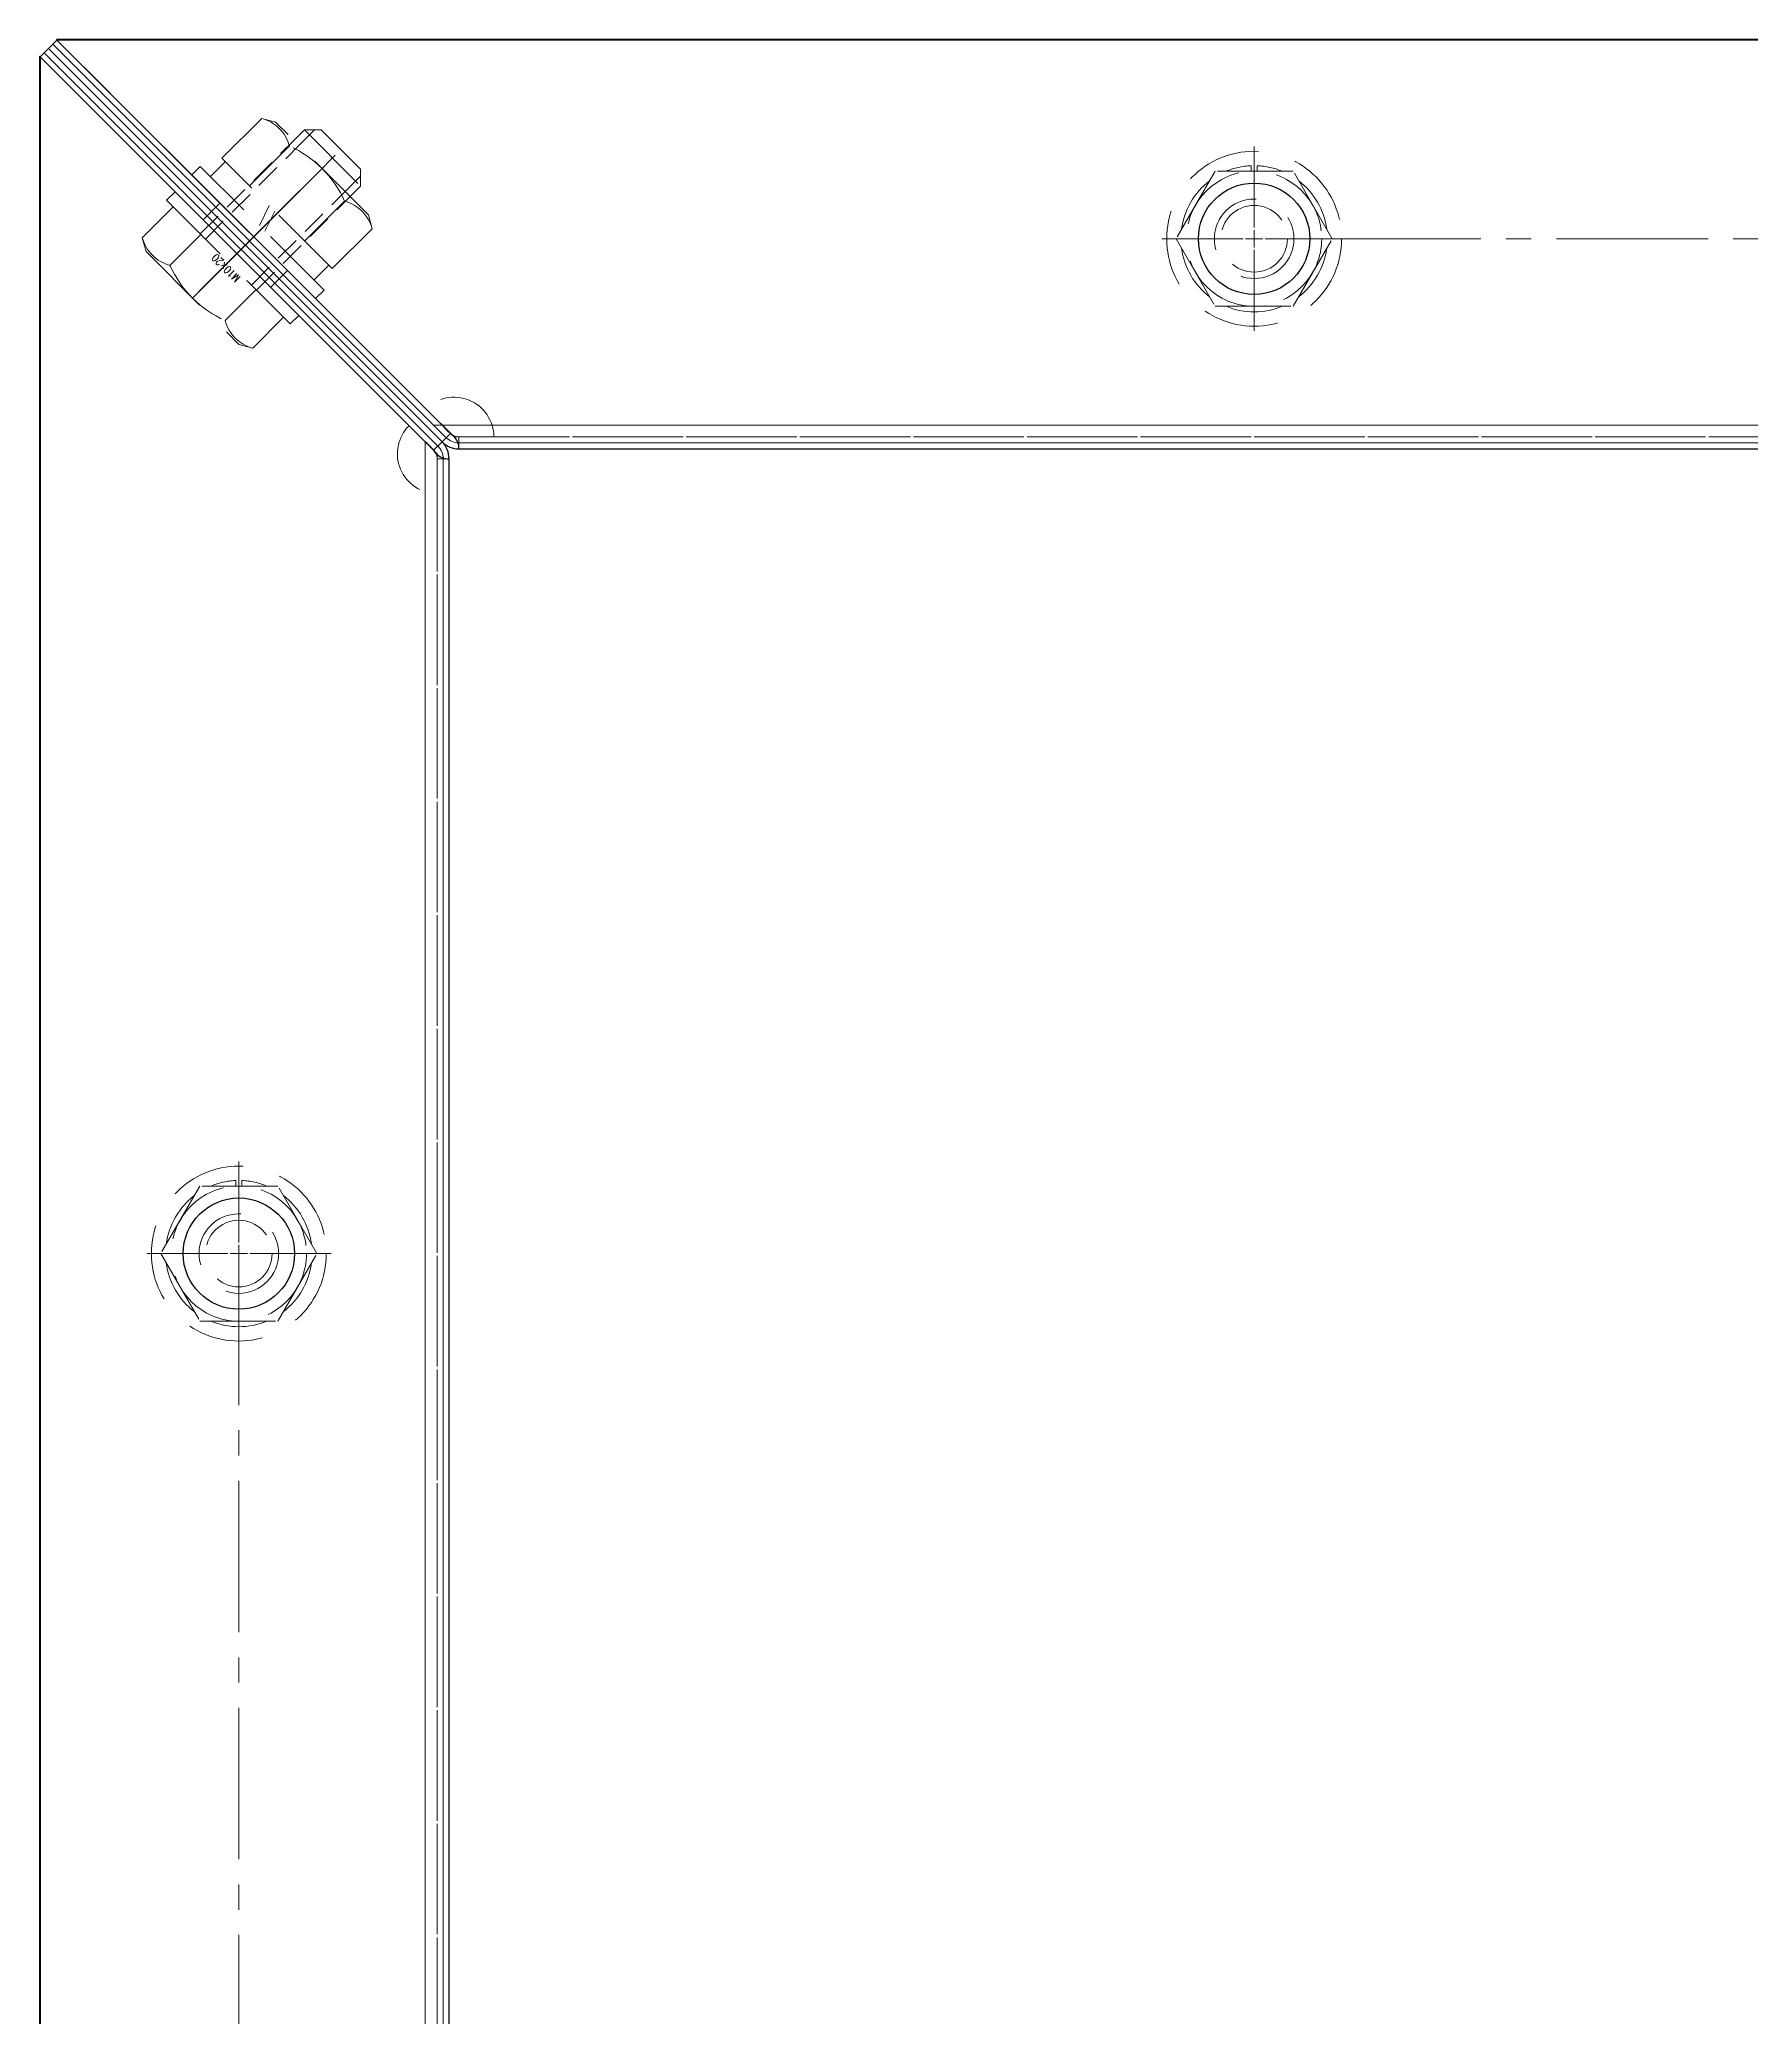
# Model space of a CAD drawing. Header units: millimetres. Extents: x 0 to 51411, y 0 to 16902.
# Drawn here: x 4636.5 to 4851.7, y 8246.2 to 8494.9 of the extents above; entities that cross this region are included whole.
import ezdxf

# ---------------------------------------------------------------- set-up
doc = ezdxf.new("R2010")
doc.units = ezdxf.units.MM
doc.linetypes.add('CENTER2', pattern=[28.575, 19.05, -3.175, 3.175, -3.175])
doc.linetypes.add('HIDDEN2', pattern=[4.7625, 3.175, -1.5875])
for name, color, linetype, lineweight in [('01_外形線', 7, 'Continuous', 25), ('03_かくれ線', 6, 'HIDDEN2', 13), ('04_中心線', 1, 'CENTER2', 9)]:
    doc.layers.add(name, color=color, linetype=linetype, lineweight=lineweight)
doc.layers.add('10_補助線', color=8, linetype='Continuous', lineweight=13, plot=False)
doc.styles.add('寸法用', font='simplex.shx', dxfattribs={"width": 0.8, "bigfont": '@extfont2.shx'})

# ---------------------------------------------------------------- blocks, each defined once
blk = doc.blocks.new('*U321')
at = {"layer": '04_中心線', "color": 0, "linetype": 'CENTER2', "transparency": 16777216}
for p, q in [((0, 1.4), (0, 10.5)), ((-10.5, 0), (-1.4, 0)), ((1.4, 0), (10.5, 0)), ((0, -10.5), (0, -1.4))]:
    blk.add_line(p, q, dxfattribs=at)
at = {"layer": '04_中心線', "color": 0, "linetype": 'Continuous', "transparency": 16777216}
for p, q in [((-0.7, 0), (0.7, 0)), ((0, -0.7), (0, 0.7))]:
    blk.add_line(p, q, dxfattribs=at)
blk = doc.blocks.new('*U326')
at = {"layer": '04_中心線', "color": 0, "linetype": 'CENTER2', "transparency": 16777216}
for p, q in [((0, 1.4), (0, 10.5)), ((-10.5, 0), (-1.4, 0)), ((1.4, 0), (10.5, 0)), ((0, -10.5), (0, -1.4))]:
    blk.add_line(p, q, dxfattribs=at)
at = {"layer": '04_中心線', "color": 0, "linetype": 'Continuous', "transparency": 16777216}
for p, q in [((-0.7, 0), (0.7, 0)), ((0, -0.7), (0, 0.7))]:
    blk.add_line(p, q, dxfattribs=at)
blk = doc.blocks.new('*U344')
at = {"layer": '04_中心線', "color": 0, "linetype": 'CENTER2', "transparency": 16777216}
for p, q in [((0, 2.2), (0, 11.59)), ((-11.59, 0), (-2.2, 0)), ((2.2, 0), (11.59, 0)), ((0, -11.59), (0, -2.2))]:
    blk.add_line(p, q, dxfattribs=at)
at = {"layer": '04_中心線', "color": 0, "linetype": 'Continuous', "transparency": 16777216}
for p, q in [((-1.1, 0), (1.1, 0)), ((0, -1.1), (0, 1.1))]:
    blk.add_line(p, q, dxfattribs=at)
blk = doc.blocks.new('*U345')
at = {"layer": '04_中心線', "color": 0, "linetype": 'CENTER2', "transparency": 16777216}
for p, q in [((0, 2.2), (0, 11.59)), ((-11.59, 0), (-2.2, 0)), ((2.2, 0), (11.59, 0)), ((0, -11.59), (0, -2.2))]:
    blk.add_line(p, q, dxfattribs=at)
at = {"layer": '04_中心線', "color": 0, "linetype": 'Continuous', "transparency": 16777216}
for p, q in [((-1.1, 0), (1.1, 0)), ((0, -1.1), (0, 1.1))]:
    blk.add_line(p, q, dxfattribs=at)

msp = doc.modelspace()

# ---------------------------------------------------------------- linework, layer by layer
at = {"layer": '01_外形線'}
for p, q in [((4637.665, 8493.808), (4636.604, 8492.747)), ((4637.665, 8493.808), (4638.725, 8494.868)), ((4637.665, 8493.808), (4687.162, 8444.31)), ((4637.665, 8493.808), (4687.162, 8444.31)), ((4638.725, 8494.868), (4687.162, 8446.432)), ((5539.841, 8494.868), (4638.725, 8494.868)), ((4638.725, 8494.868), (4687.162, 8446.432)), ((4636.604, 8492.747), (4685.041, 8444.31)), ((4636.604, 8492.747), (4636.604, 7591.631)), ((4685.041, 8444.31), (4636.604, 8492.747)), ((4688.041, 7642.189), (4688.041, 8442.189)), ((4689.283, 8443.432), (5489.283, 8443.432))]:
    msp.add_line(p, q, dxfattribs=at)
for points in [[(5539.841, 8494.868), (5539.905, 8494.932), (4638.662, 8494.932), (4638.725, 8494.868)], [(4636.604, 8492.747), (4636.541, 8492.81), (4636.541, 7591.568), (4636.604, 7591.631)]]:
    msp.add_lwpolyline(points, dxfattribs=at)
for centre in [(4789.283, 8469.868), (4661.604, 8342.189)]:
    msp.add_circle(centre, 7, dxfattribs=at)
for centre, radius, start, end in [((4679.44, 8437.608), 8.734, 36.97209, 50.11425), ((4693.864, 8452.032), 8.734, 219.88575, 233.02791), ((4689.283, 8446.432), 3, 225, 270), ((4685.041, 8442.189), 3, 0, 45), ((4687.129, 8443.49), 2.155, 358.45125, 46.55529), ((4687.982, 8444.343), 2.155, 223.44471, 271.54875)]:
    msp.add_arc(centre, radius, start, end, dxfattribs=at)
at = {"layer": '03_かくれ線', "ltscale": 3}
for p, q in [((4659.468, 8479.994), (4664.486, 8485.012)), ((4664.486, 8485.012), (4666.232, 8484.545)), ((4677.899, 8472.877), (4666.232, 8484.545)), ((4662.938, 8476.524), (4667.956, 8481.542)), ((4668.53, 8482.247), (4669.838, 8483.555)), ((4669.166, 8481.61), (4671.111, 8483.555)), ((4669.838, 8483.555), (4671.959, 8483.555)), ((4669.838, 8483.555), (4676.909, 8476.484)), ((4671.959, 8483.555), (4676.909, 8478.605)), ((4656.756, 8478.958), (4655.696, 8477.898)), ((4672.313, 8463.402), (4656.756, 8478.958)), ((4659.903, 8479.559), (4658.029, 8477.686)), ((4673.349, 8466.114), (4659.468, 8479.994)), ((4655.696, 8477.898), (4671.252, 8462.341)), ((4672.065, 8478.711), (4663.474, 8470.12)), ((4674.964, 8475.812), (4676.909, 8477.756)), ((4675.601, 8475.175), (4676.909, 8476.484)), ((4676.909, 8476.484), (4676.909, 8478.605)), ((4653.352, 8473.878), (4649.465, 8469.991)), ((4653.574, 8475.776), (4652.514, 8474.716)), ((4652.514, 8474.716), (4668.07, 8459.159)), ((4669.131, 8460.22), (4653.574, 8475.776)), ((4664.181, 8471.534), (4665.411, 8474.051)), ((4669.879, 8469.584), (4674.896, 8474.602)), ((4664.888, 8470.827), (4666.119, 8473.344)), ((4678.367, 8471.132), (4677.899, 8472.877)), ((4649.465, 8469.991), (4649.933, 8468.246)), ((4656.822, 8470.408), (4652.935, 8466.521)), ((4673.349, 8466.114), (4678.367, 8471.132)), ((4649.933, 8468.246), (4661.6, 8456.579)), ((4671.04, 8464.675), (4672.914, 8466.549)), ((4663.762, 8463.468), (4659.875, 8459.581)), ((4671.252, 8462.341), (4672.313, 8463.402)), ((4667.232, 8459.997), (4663.346, 8456.111)), ((4668.07, 8459.159), (4669.131, 8460.22)), ((4663.346, 8456.111), (4661.6, 8456.579)), ((4689.283, 8444.932), (5489.283, 8444.932)), ((4686.541, 7642.189), (4686.541, 8442.189))]:
    msp.add_line(p, q, dxfattribs=at)
at = {"layer": '03_かくれ線'}
for p, q in [((4656.756, 8470.473), (4668.53, 8482.247)), ((4657.393, 8469.837), (4669.166, 8481.61)), ((4658.171, 8473.302), (4659.231, 8474.362)), ((4663.191, 8464.039), (4674.964, 8475.812)), ((4663.827, 8463.402), (4675.601, 8475.175)), ((4658.171, 8473.302), (4657.11, 8472.241)), ((4666.655, 8464.815), (4665.594, 8463.755)), ((4666.657, 8464.817), (4667.717, 8465.878))]:
    msp.add_line(p, q, dxfattribs=at)
at = {"layer": '03_かくれ線', "ltscale": 3}
for points in [[(4638.725, 8494.868), (4685.126, 8448.467, -0.6681786), (4693.662, 8444.932), (5484.905, 8444.932, -0.6681786), (5493.44, 8448.467), (5539.841, 8494.868)], [(4636.604, 7591.631), (4683.005, 7638.032, -0.6681786), (4686.541, 7646.568), (4686.541, 8437.81, -0.6681786), (4683.005, 8446.346), (4636.604, 8492.747)]]:
    msp.add_lwpolyline(points, format="xyb", dxfattribs=at)
for points in [[(4788.908, 8478.368), (4788.908, 8479.061)], [(4789.658, 8478.368), (4789.658, 8479.061)], [(4661.229, 8350.689), (4661.229, 8351.381)], [(4661.979, 8350.689), (4661.979, 8351.381)]]:
    msp.add_lwpolyline(points, dxfattribs=at)
for points in [[(4784.376, 8461.368), (4794.191, 8461.368), (4799.098, 8469.868), (4794.191, 8478.368), (4784.376, 8478.368), (4779.468, 8469.868)], [(4656.696, 8333.689), (4666.511, 8333.689), (4671.419, 8342.189), (4666.511, 8350.689), (4656.696, 8350.689), (4651.789, 8342.189)]]:
    msp.add_lwpolyline(points, close=True, dxfattribs=at)
for centre, radius in [((4789.283, 8469.868), 11), ((4789.283, 8469.868), 8.5), ((4789.283, 8469.868), 5), ((4789.283, 8469.868), 4.188), ((4661.604, 8342.189), 11), ((4661.604, 8342.189), 8.5), ((4661.604, 8342.189), 5), ((4661.604, 8342.189), 4.188)]:
    msp.add_circle(centre, radius, dxfattribs=at)
for centre, radius, start, end in [((4663.216, 8480.272), 4.907, 15.00001, 74.99999), ((4662.322, 8468.968), 13.779, 24.136, 65.864), ((4789.283, 8469.868), 9.2, 92.33607, 112.49498), ((4789.283, 8469.868), 9.2, 67.50502, 87.66393), ((4789.283, 8469.868), 9.2, 127.50502, 172.49498), ((4789.283, 8469.868), 9.2, 7.50502, 52.49498), ((4673.626, 8469.862), 4.907, 15.00001, 74.99999), ((4654.205, 8471.261), 4.907, 195.00001, 254.99999), ((4665.51, 8472.156), 13.779, 204.136, 245.864), ((4789.283, 8469.868), 9.2, 187.50502, 232.49498), ((4789.283, 8469.868), 9.2, 307.50502, 352.49498), ((4664.616, 8460.851), 4.907, 195.00001, 254.99999), ((4789.283, 8469.868), 9.2, 247.50502, 292.49498), ((4661.604, 8342.189), 9.2, 127.50502, 172.49498), ((4661.604, 8342.189), 9.2, 92.33607, 112.49498), ((4661.604, 8342.189), 9.2, 67.50502, 87.66393), ((4661.604, 8342.189), 9.2, 7.50502, 52.49498), ((4661.604, 8342.189), 9.2, 187.50502, 232.49498), ((4661.604, 8342.189), 9.2, 307.50502, 352.49498), ((4661.604, 8342.189), 9.2, 247.50502, 292.49498)]:
    msp.add_arc(centre, radius, start, end, dxfattribs=at)
at = {"layer": '03_かくれ線'}
for centre, start, end in [((4689.283, 8446.432), 225, 270), ((4685.041, 8442.189), 0, 45)]:
    msp.add_arc(centre, 1.5, start, end, dxfattribs=at)
at = {"layer": '04_中心線'}
for p, q in [((4655.766, 8462.412), (4674.434, 8481.08)), ((4656.58, 8463.225), (4667.186, 8473.832)), ((4668.247, 8474.893), (4657.64, 8464.286)), ((5389.283, 8469.868), (4789.283, 8469.868)), ((4661.604, 8342.189), (4661.604, 7742.189))]:
    msp.add_line(p, q, dxfattribs=at)
at = {"layer": '10_補助線'}
for p, q in [((4638.195, 8494.338), (4687.692, 8444.841)), ((4637.134, 8493.277), (4686.632, 8443.78)), ((4662.413, 8469.059), (4663.474, 8470.12)), ((4685.041, 7639.007), (4685.041, 8444.31)), ((4686.101, 8446.432), (5491.405, 8446.432)), ((4687.162, 8444.31), (4686.101, 8443.25)), ((4687.162, 8444.31), (4688.223, 8445.371)), ((4689.283, 8444.932), (4689.283, 8443.432)), ((4689.283, 8444.182), (5489.283, 8444.182)), ((4686.541, 8442.189), (4688.041, 8442.189)), ((4687.291, 7642.189), (4687.291, 8442.189))]:
    msp.add_line(p, q, dxfattribs=at)
for points in [[(4685.126, 8448.467), (4688.662, 8444.932), (4693.662, 8444.932)], [(4683.005, 8446.346), (4686.541, 8442.81), (4686.541, 8437.81)]]:
    msp.add_lwpolyline(points, dxfattribs=at)
for centre, start, end in [((4689.283, 8446.432), 225, 270), ((4685.041, 8442.189), 0, 45)]:
    msp.add_arc(centre, 2.25, start, end, dxfattribs=at)

# ---------------------------------------------------------------- block references
at = {"layer": '04_中心線', "linetype": 'CENTER2'}
for name, p, rotation in [('*U344', (4789.283, 8469.868), 180), ('*U321', (4789.283, 8469.868), 180), ('*U345', (4661.604, 8342.189), 180), ('*U326', (4661.604, 8342.189), 270)]:
    msp.add_blockref(name, p, dxfattribs=dict(at, rotation=rotation))

# ---------------------------------------------------------------- texts
at = {"layer": '10_補助線', "style": '寸法用', "width": 0.8}
msp.add_text('M10×20', height=1, rotation=135, dxfattribs=at).set_placement((4661.854, 8465.022))

doc.saveas('drawing.dxf')
